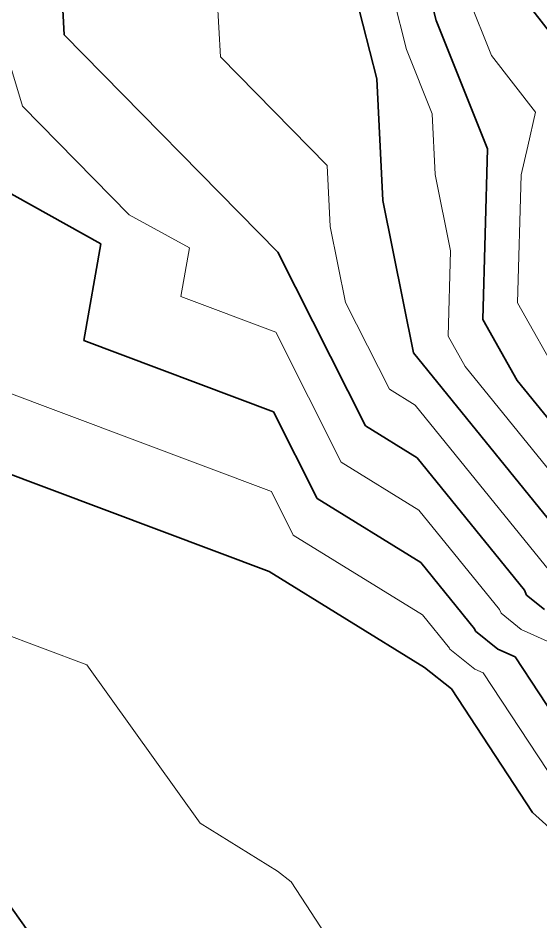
# Model space of a CAD drawing. Header units: millimetres. Extents: x -861324 to 439029, y -308065 to 694685.
# Drawn here: x 121877 to 136741, y 80103 to 105786 of the extents above; entities that cross this region are included whole.
import ezdxf

# ---------------------------------------------------------------- set-up
doc = ezdxf.new("R2010")
doc.units = ezdxf.units.MM
doc.layers.add('C-TOPO-MAJR', color=7, linetype='Continuous', lineweight=35)
doc.layers.add('C-TOPO-MINR', color=7, linetype='Continuous', lineweight=9)

msp = doc.modelspace()

# ---------------------------------------------------------------- linework, layer by layer
at = {"layer": 'C-TOPO-MAJR'}
for p, q in [((132072, 104058), (129006, 116213)), ((123191, 105307), (122814, 112181)), ((133758, 105721), (132225, 111798)), ((137943, 104153), (135445, 107383)), ((135223, 102071), (133758, 105721)), ((129264, 99133), (123191, 105307)), ((132243, 100602), (132072, 104058)), ((135086, 97221), (135223, 102071)), ((124228, 99376), (120815, 101267)), ((133114, 96274), (132243, 100602)), ((123748, 96623), (124228, 99376)), ((131749, 94203), (129264, 99133)), ((136064, 95489), (135086, 97221)), ((129141, 94597), (123748, 96623)), ((137695, 90627), (133114, 96274)), ((139118, 91724), (136064, 95489)), ((130383, 92133), (129141, 94597)), ((129018, 90062), (118232, 94112)), ((133218, 93295), (131749, 94203)), ((136272, 89530), (133218, 93295)), ((133322, 90315), (130383, 92133)), ((134849, 88433), (133322, 90315)), ((133426, 87336), (129018, 90062)), ((136332, 89387), (136272, 89530)), ((136845, 88978), (136332, 89387)), ((134879, 88362), (134849, 88433)), ((135520, 87850), (134879, 88362)), ((136011, 87631), (135520, 87850)), ((137857, 84821), (136011, 87631)), ((134195, 86723), (133426, 87336)), ((136502, 83210), (134195, 86723)), ((125085, 75753), (118640, 84763)), ((145327, 75214), (136502, 83210))]:
    msp.add_line(p, q, dxfattribs=at)
at = {"layer": 'C-TOPO-MINR'}
for p, q in [((132915, 104890), (130616, 114006)), ((127631, 104683), (127443, 108120)), ((135334, 104727), (134602, 106552)), ((122003, 103287), (121279, 105689)), ((133647, 103065), (132915, 104890)), ((130668, 101596), (127631, 104683)), ((136583, 103112), (135334, 104727)), ((125039, 100200), (122003, 103287)), ((133733, 101337), (133647, 103065)), ((136367, 102142), (136583, 103112)), ((136175, 101332), (136367, 102142)), ((130753, 99868), (130668, 101596)), ((134168, 99173), (133733, 101337)), ((136072, 97694), (136175, 101332)), ((126746, 99254), (125039, 100200)), ((131189, 97704), (130753, 99868)), ((126506, 97878), (126746, 99254)), ((134100, 96748), (134168, 99173)), ((129202, 96865), (126506, 97878)), ((132431, 95239), (131189, 97704)), ((137539, 95096), (136072, 97694)), ((131066, 93168), (129202, 96865)), ((134589, 95881), (134100, 96748)), ((138406, 91175), (134589, 95881)), ((129080, 92329), (120990, 95368)), ((133166, 94785), (132431, 95239)), ((136983, 90078), (133166, 94785)), ((133270, 91805), (131066, 93168)), ((129701, 91097), (129080, 92329)), ((135560, 88981), (133270, 91805)), ((133374, 88826), (129701, 91097)), ((123829, 87412), (118436, 89438)), ((135606, 88875), (135560, 88981)), ((136182, 88414), (135606, 88875)), ((134137, 87884), (133374, 88826)), ((136919, 88085), (136182, 88414)), ((134152, 87849), (134137, 87884)), ((134857, 87286), (134152, 87849)), ((127052, 82907), (123829, 87412)), ((135103, 87177), (134857, 87286)), ((137179, 84016), (135103, 87177)), ((129255, 81544), (127052, 82907)), ((129640, 81238), (129255, 81544)), ((130794, 79482), (129640, 81238))]:
    msp.add_line(p, q, dxfattribs=at)

doc.saveas('drawing.dxf')
